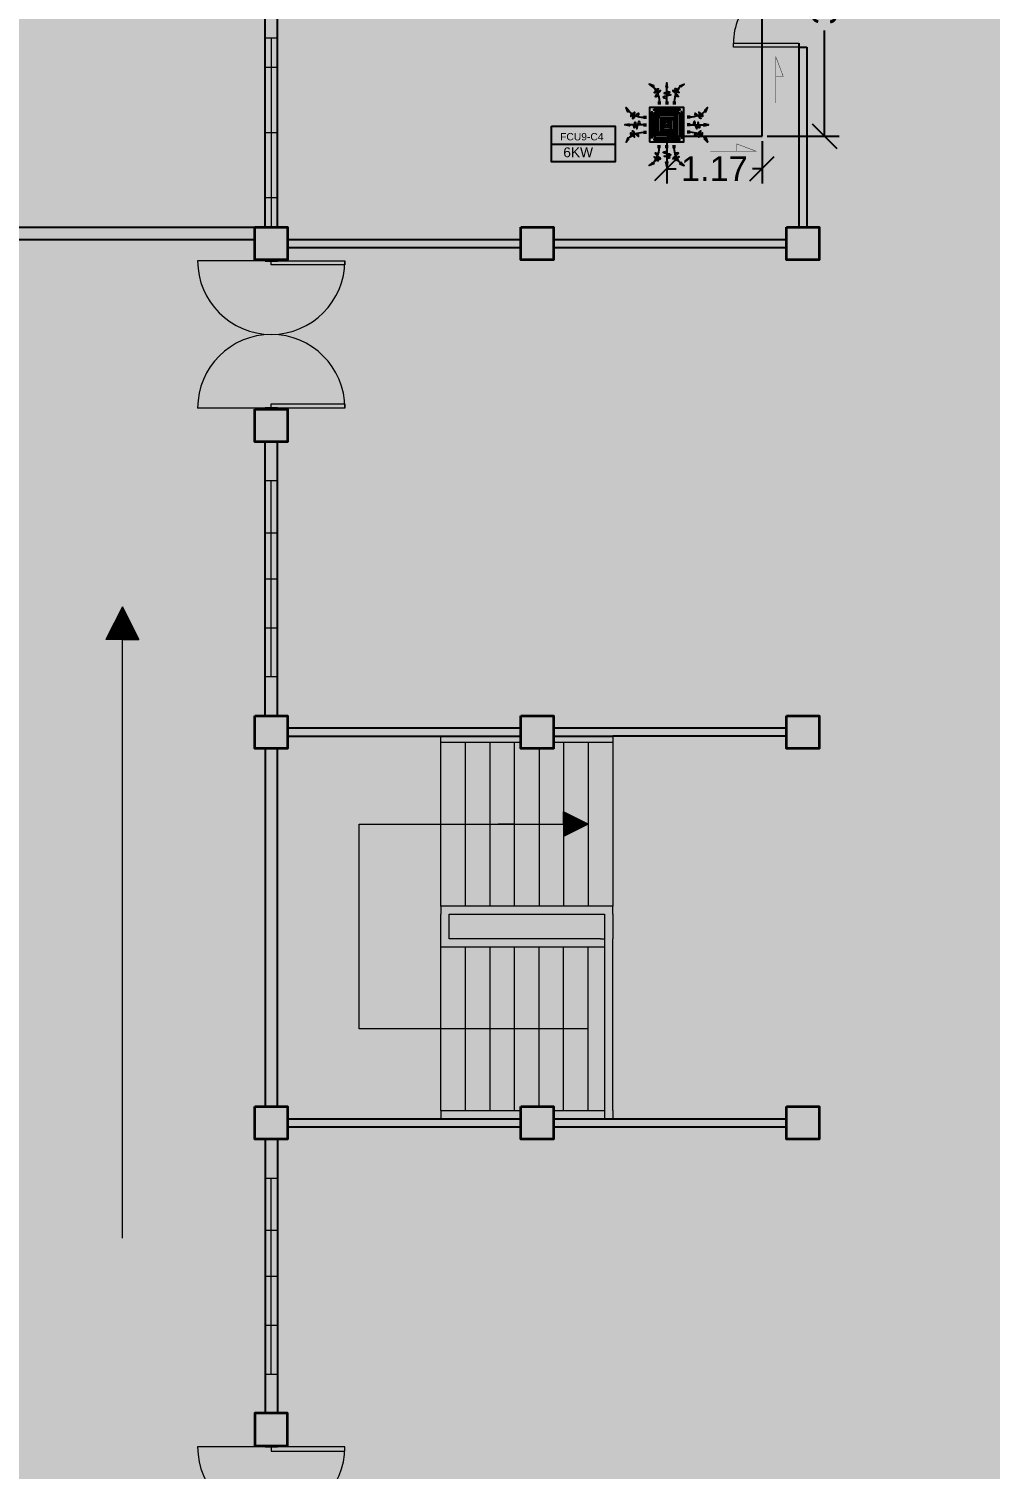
# Model space of a CAD drawing. Header units: millimetres. Extents: x -60 to 576, y -39 to 287.
# Drawn here: x 346.66 to 358.41, y 114.08 to 131.69 of the extents above; entities that cross this region are included whole.
import ezdxf

# ---------------------------------------------------------------- set-up
doc = ezdxf.new("R2010")
doc.units = ezdxf.units.MM
doc.header["$MEASUREMENT"] = 0
for name, color, linetype in [('AIR', 7, 'Continuous'), ('AIR-00', 7, 'Continuous'), ('AIR-01', 7, 'Continuous'), ('AIR-02', 7, 'Continuous'), ('AIR-04', 7, 'Continuous'), ('DRAIN PIPE', 7, 'Continuous'), ('fcu drain', 7, 'Continuous'), ('Legends', 7, 'Continuous'), ('M-AC-TEXT', 7, 'Continuous')]:
    doc.layers.add(name, color=color, linetype=linetype)
doc.styles.add('ar-dim-axis', font='romans.shx', dxfattribs={"width": 0.8})
doc.styles.add('OIP FONT', font='GOTHIC.TTF', dxfattribs={"height": 150})
doc.styles.get("Standard").update_dxf_attribs({"font": 'arial.ttf'})
doc.dimstyles.new('ar-dim-axis', dxfattribs={"dimtxt": 350, "dimasz": 250, "dimexe": 75, "dimexo": 75, "dimgap": 200, "dimtad": 1, "dimdec": 0, "dimzin": 12, "dimdsep": 46, "dimtxsty": 'ar-dim-axis', "dimblk": 'ARCHTICK', "dimcen": 120, "dimclrd": 11, "dimclre": 8, "dimclrt": 4, "dimadec": 0, "dimazin": 3, "dimtm": 1, "dimtfac": 1, "dimtdec": 0, "dimtix": 1, "dimtmove": 2, "dimatfit": 3, "dimldrblk": 'ARCHTICK', "dimfxl": 1, "dimtolj": 1, "dimtzin": 0, "dimarcsym": 1})
doc.dimstyles.new('Copy of dimension', dxfattribs={"dimtxt": 0.3, "dimasz": 0.3, "dimexe": 0.18, "dimexo": 0.0625, "dimgap": 0.09, "dimtad": 0, "dimzin": 0, "dimdsep": 46, "dimtxsty": 'Standard', "dimblk": 'OBLIQUE', "dimcen": 0.09, "dimclrd": 256, "dimclre": 256, "dimclrt": 256, "dimadec": 0, "dimazin": 0, "dimtfac": 1, "dimtofl": 0, "dimtmove": 0, "dimatfit": 3, "dimldrblk": 'OBLIQUE', "dimfxl": 1, "dimtolj": 1, "dimtzin": 0, "dimarcsym": 0})

# ---------------------------------------------------------------- blocks, each defined once
blk = doc.blocks.new('_ARCHTICK')
at = {"color": 0, "linetype": 'ByBlock', "const_width": 0.15}
blk.add_lwpolyline([(-0.5, -0.5), (0.5, 0.5)], dxfattribs=at)
blk = doc.blocks.new('FCU-13000P (CASSETTE SPLIT)')
at = {"layer": 'AIR-00', "ltscale": 3}
for p, q in [((-7.105427357601002e-15, 0.5227760220777427), (-7.105427357601002e-15, 0.999858067324416)), ((-0.1934974863815064, 0.5583965329426945), (-0.1934974863815064, 0.4871555112127943)), ((-0.1618149178217116, 0.5583965329426945), (-0.1618149178217116, 0.4871555112127943)), ((-0.01584128427990628, 0.5583965329426945), (-0.01584128427990628, 0.4871555112127943)), ((0.01584128427989029, 0.5583965329426945), (0.01584128427989029, 0.4871555112127943)), ((0.1618149178217116, 0.5583965329426945), (0.1618149178217116, 0.4871555112127943)), ((0.1934974863815064, 0.5583965329426945), (0.1934974863815064, 0.4871555112127943)), ((-0.5227760220777427, 7.105427357601002e-15), (-0.999858067324416, 7.105427357601002e-15)), ((-0.5583965329426945, 0.1934974863815064), (-0.4871555112127934, 0.1934974863815064)), ((-0.5583965329426945, 0.1618149178217116), (-0.4871555112127934, 0.1618149178217116)), ((-0.5583965329426945, 0.01584128427990628), (-0.4871555112127934, 0.01584128427990628)), ((0.5583965329426945, 0.1934974863815064), (0.4871555112127934, 0.1934974863815064)), ((0.5583965329426945, 0.1618149178217116), (0.4871555112127934, 0.1618149178217116)), ((0.5583965329426945, 0.01584128427990628), (0.4871555112127934, 0.01584128427990628)), ((0.5227760220777427, 7.105427357601002e-15), (0.999858067324416, 7.105427357601002e-15)), ((-0.5583965329426945, -0.01584128427989029), (-0.4871555112127934, -0.01584128427989029)), ((-0.5583965329426945, -0.1618149178217116), (-0.4871555112127934, -0.1618149178217116)), ((-0.5583965329426945, -0.1934974863815064), (-0.4871555112127934, -0.1934974863815064)), ((0.5583965329426945, -0.01584128427989029), (0.4871555112127934, -0.01584128427989029)), ((0.5583965329426945, -0.1618149178217116), (0.4871555112127934, -0.1618149178217116)), ((0.5583965329426945, -0.1934974863815064), (0.4871555112127934, -0.1934974863815064)), ((-0.1934974863815064, -0.5583965329426945), (-0.1934974863815064, -0.4871555112127943)), ((-0.1618149178217116, -0.5583965329426945), (-0.1618149178217116, -0.4871555112127943)), ((-0.01584128427990628, -0.5583965329426945), (-0.01584128427990628, -0.4871555112127943)), ((-7.105427357601002e-15, -0.5227760220777427), (-7.105427357601002e-15, -0.999858067324416)), ((0.01584128427989029, -0.5583965329426945), (0.01584128427989029, -0.4871555112127943)), ((0.1618149178217116, -0.5583965329426945), (0.1618149178217116, -0.4871555112127943)), ((0.1934974863815064, -0.5583965329426945), (0.1934974863815064, -0.4871555112127943))]:
    blk.add_line(p, q, dxfattribs=at)
at = {"layer": 'AIR-00'}
for p, q in [((0.2953553390593271, -0.2953553390593253), (-0.2953553390593271, 0.2953553390593253)), ((0.2953553390593271, 0.2953553390593253), (-0.2953553390593271, -0.2953553390593253))]:
    blk.add_line(p, q, dxfattribs=at)
at = {"layer": 'AIR-00', "ltscale": 3}
for points in [[(-0.3354339739758903, 0.8949367535147612), (-0.311302411150054, 0.9324741763992979), (-0.4157311477908916, 0.9730825421665728)], [(-0.02231249897048215, 0.8900557322108931), (0.02231249897046617, 0.8900557322108931), (-8.881784197001252e-15, 0.999858067324416)], [(0.3354339739758903, 0.8949367535147612), (0.311302411150054, 0.9324741763992979), (0.4157311477908916, 0.9730825421665728)], [(-0.8949367535147612, 0.3354339739758903), (-0.9324741763992979, 0.311302411150054), (-0.9730825421665728, 0.4157311477908916)], [(0.8949367535147612, 0.3354339739758903), (0.9324741763992979, 0.311302411150054), (0.9730825421665728, 0.4157311477908916)], [(-0.8900557322108931, 0.02231249897048215), (-0.8900557322108931, -0.02231249897046617), (-0.999858067324416, 8.881784197001252e-15)], [(0.8900557322108931, 0.02231249897048215), (0.8900557322108931, -0.02231249897046617), (0.999858067324416, 8.881784197001252e-15)], [(-0.8949367535147612, -0.3354339739758903), (-0.9324741763992979, -0.311302411150054), (-0.9730825421665728, -0.4157311477908916)], [(0.8949367535147612, -0.3354339739758903), (0.9324741763992979, -0.311302411150054), (0.9730825421665728, -0.4157311477908916)], [(-0.3354339739758903, -0.8949367535147612), (-0.311302411150054, -0.9324741763992979), (-0.4157311477908916, -0.9730825421665728)], [(-0.02231249897048215, -0.8900557322108931), (0.02231249897046617, -0.8900557322108931), (-8.881784197001252e-15, -0.999858067324416)], [(0.3354339739758903, -0.8949367535147612), (0.311302411150054, -0.9324741763992979), (0.4157311477908916, -0.9730825421665728)]]:
    blk.add_lwpolyline(points, close=True, dxfattribs=at)
at = {"layer": 'AIR-00'}
for points in [[(-0.3233681925629757, 0.9137054649570295, -0.1718088678768037), (-0.1776562021016108, 0.5583965329426945), (-0.1776562021016108, 0.5222310829013512)], [(0.3233681925629757, 0.9137054649570295, 0.1718088678768037), (0.1776562021016108, 0.5583965329426945), (0.1776562021016108, 0.5222310829013512)], [(-0.9137054649570295, 0.3233681925629757, 0.1718088678768037), (-0.5583965329426945, 0.1776562021016108), (-0.5222310829013512, 0.1776562021016108)], [(0.9137054649570295, 0.3233681925629757, -0.1718088678768037), (0.5583965329426945, 0.1776562021016108), (0.5222310829013512, 0.1776562021016108)], [(-0.9137054649570295, -0.3233681925629757, -0.1718088678768037), (-0.5583965329426945, -0.1776562021016108), (-0.5222310829013512, -0.1776562021016108)], [(0.9137054649570295, -0.3233681925629757, 0.1718088678768037), (0.5583965329426945, -0.1776562021016108), (0.5222310829013512, -0.1776562021016108)], [(-0.3233681925629757, -0.9137054649570295, 0.1718088678768037), (-0.1776562021016108, -0.5583965329426945), (-0.1776562021016108, -0.5222310829013512)], [(0.3233681925629757, -0.9137054649570295, -0.1718088678768037), (0.1776562021016108, -0.5583965329426945), (0.1776562021016108, -0.5222310829013512)]]:
    blk.add_lwpolyline(points, format="xyb", dxfattribs=at)
for points in [[(-0.2599999999999998, -0.259999999999998), (0.2599999999999998, -0.2599999999999962), (0.2600000000000007, 0.259999999999998), (-0.2599999999999998, 0.259999999999998)], [(-0.2100000000000009, -0.2099999999999991), (0.2100000000000026, -0.2099999999999973), (0.2100000000000009, 0.2099999999999991), (-0.2100000000000009, 0.2099999999999991)], [(-0.160000000000001, -0.1599999999999984), (0.1600000000000028, -0.1599999999999966), (0.160000000000001, 0.1599999999999984), (-0.160000000000001, 0.1599999999999984)], [(-0.1100000000000012, -0.1099999999999994), (0.110000000000003, -0.1099999999999977), (0.1100000000000012, 0.1099999999999994), (-0.1100000000000012, 0.1099999999999994)], [(-0.06000000000000139, -0.05999999999999872), (0.06000000000000316, -0.05999999999999694), (0.06000000000000139, 0.05999999999999872), (-0.06000000000000139, 0.05999999999999872)]]:
    blk.add_lwpolyline(points, close=True, dxfattribs=at)
at = {"layer": 'AIR-00', "ltscale": 3}
for points in [[(-0.2677478374719957, 0.8404580605517644), (-0.2311577860871346, 0.8521369272970549), (-0.1336933111678267, 0.8824412830765702), (-0.422244853896613, 0.7038013426221994), (0.004842014239526904, 0.9030058120233662), (-0.358385268367277, 0.6454544827540296), (-0.2387546223537829, 0.6780035992551685), (-0.199446847060301, 0.6895241051866989)], [(0.2677478374719957, 0.8404580605517644), (0.2311577860871346, 0.8521369272970549), (0.1336933111678267, 0.8824412830765702), (0.422244853896613, 0.7038013426221994), (-0.004842014239526904, 0.9030058120233662), (0.358385268367277, 0.6454544827540296), (0.2387546223537829, 0.6780035992551685), (0.199446847060301, 0.6895241051866989)], [(-0.8404580605517644, 0.2677478374719957), (-0.8521369272970549, 0.2311577860871346), (-0.8824412830765702, 0.1336933111678267), (-0.7038013426221994, 0.422244853896613), (-0.9030058120233662, -0.004842014239526904), (-0.6454544827540296, 0.358385268367277), (-0.6780035992551685, 0.2387546223537829), (-0.6895241051866989, 0.199446847060301)], [(0.8404580605517644, 0.2677478374719957), (0.8521369272970549, 0.2311577860871346), (0.8824412830765702, 0.1336933111678267), (0.7038013426221994, 0.422244853896613), (0.9030058120233662, -0.004842014239526904), (0.6454544827540296, 0.358385268367277), (0.6780035992551685, 0.2387546223537829), (0.6895241051866989, 0.199446847060301)], [(-0.8404580605517644, -0.2677478374719957), (-0.8521369272970549, -0.2311577860871346), (-0.8824412830765702, -0.1336933111678267), (-0.7038013426221994, -0.422244853896613), (-0.9030058120233662, 0.004842014239526904), (-0.6454544827540296, -0.358385268367277), (-0.6780035992551685, -0.2387546223537829), (-0.6895241051866989, -0.199446847060301)], [(0.8404580605517644, -0.2677478374719957), (0.8521369272970549, -0.2311577860871346), (0.8824412830765702, -0.1336933111678267), (0.7038013426221994, -0.422244853896613), (0.9030058120233662, 0.004842014239526904), (0.6454544827540296, -0.358385268367277), (0.6780035992551685, -0.2387546223537829), (0.6895241051866989, -0.199446847060301)], [(-0.2677478374719957, -0.8404580605517644), (-0.2311577860871346, -0.8521369272970549), (-0.1336933111678267, -0.8824412830765702), (-0.422244853896613, -0.7038013426221994), (0.004842014239526904, -0.9030058120233662), (-0.358385268367277, -0.6454544827540296), (-0.2387546223537829, -0.6780035992551685), (-0.199446847060301, -0.6895241051866989)], [(0.2677478374719957, -0.8404580605517644), (0.2311577860871346, -0.8521369272970549), (0.1336933111678267, -0.8824412830765702), (0.422244853896613, -0.7038013426221994), (-0.004842014239526904, -0.9030058120233662), (0.358385268367277, -0.6454544827540296), (0.2387546223537829, -0.6780035992551685), (0.199446847060301, -0.6895241051866989)]]:
    blk.add_open_spline(points, degree=3, knots=[0.003283373016645994, 0.003283373016645994, 0.003283373016645994, 0.003283373016645994, 0.07125673401182435, 0.1924074622850254, 0.3347111145698326, 0.5062144727996265, 0.5813292033149298, 0.5813292033149298, 0.5813292033149298, 0.5813292033149298], dxfattribs=at)
for points in [[(-8.881784197001252e-15, 0.7998245828525512), (0.07656577961462041, 0.77607757560925), (-0.05808428128809773, 0.7549690294354541), (0.09768727811871436, 0.7180292880357495), (-0.08712642193214215, 0.6626196044680484), (-8.881784197001252e-15, 0.6309567852073492)], [(-0.7998245828525512, 8.881784197001252e-15), (-0.77607757560925, -0.07656577961462041), (-0.7549690294354541, 0.05808428128809773), (-0.7180292880357495, -0.09768727811871436), (-0.6626196044680484, 0.08712642193214215), (-0.6309567852073492, 8.881784197001252e-15)], [(0.7998245828525512, 8.881784197001252e-15), (0.77607757560925, -0.07656577961462041), (0.7549690294354541, 0.05808428128809773), (0.7180292880357495, -0.09768727811871436), (0.6626196044680484, 0.08712642193214215), (0.6309567852073492, 8.881784197001252e-15)], [(-8.881784197001252e-15, -0.7998245828525512), (0.07656577961462041, -0.77607757560925), (-0.05808428128809773, -0.7549690294354541), (0.09768727811871436, -0.7180292880357495), (-0.08712642193214215, -0.6626196044680484), (-8.881784197001252e-15, -0.6309567852073492)]]:
    blk.add_spline(points, degree=3, dxfattribs=at)
for points in [[(-0.4157311477908907, 0.9730825421665728), (-0.3354339739758911, 0.8949367535147612), (-0.3113024111500549, 0.9324741763992979)], [(-7.993605777301127e-15, 0.999858067324416), (-0.02231249897048304, 0.8900557322108931), (0.02231249897046528, 0.8900557322108931)], [(0.4157311477908889, 0.9730825421665728), (0.3354339739758894, 0.8949367535147612), (0.3113024111500531, 0.9324741763992979)], [(-0.9730825421665728, 0.4157311477908898), (-0.8949367535147612, 0.3354339739758903), (-0.9324741763992979, 0.311302411150054)], [(0.9730825421665728, 0.4157311477908898), (0.8949367535147612, 0.3354339739758903), (0.9324741763992979, 0.311302411150054)], [(-0.999858067324416, 7.105427357601002e-15), (-0.8900557322108922, 0.02231249897048215), (-0.8900557322108922, -0.02231249897046617)], [(0.999858067324416, 7.105427357601002e-15), (0.8900557322108922, 0.02231249897048215), (0.8900557322108922, -0.02231249897046617)], [(-0.9730825421665728, -0.4157311477908898), (-0.8949367535147612, -0.3354339739758903), (-0.9324741763992979, -0.311302411150054)], [(0.9730825421665728, -0.4157311477908898), (0.8949367535147612, -0.3354339739758903), (0.9324741763992979, -0.311302411150054)], [(-0.4157311477908907, -0.9730825421665728), (-0.3354339739758911, -0.8949367535147612), (-0.3113024111500549, -0.9324741763992979)], [(-7.993605777301127e-15, -0.999858067324416), (-0.02231249897048304, -0.8900557322108931), (0.02231249897046528, -0.8900557322108931)], [(0.4157311477908889, -0.9730825421665728), (0.3354339739758894, -0.8949367535147612), (0.3113024111500531, -0.9324741763992979)]]:
    blk.add_solid(points, dxfattribs=at)
at = {"layer": 'AIR-01'}
for points in [[(-0.3100000000000005, 0.3724999999999987), (0.3100000000000005, 0.3724999999999987), (0.3100000000000005, 0.3475000000000001), (-0.3100000000000005, 0.3475000000000001)], [(-0.3725000000000005, 0.3099999999999987), (-0.3475000000000001, 0.3099999999999987), (-0.3475000000000001, -0.3099999999999987), (-0.3725000000000005, -0.3099999999999987)], [(0.3725000000000005, 0.3099999999999987), (0.3475000000000001, 0.3099999999999987), (0.3475000000000001, -0.3099999999999987), (0.3725000000000005, -0.3099999999999987)], [(-0.3100000000000005, -0.3724999999999987), (0.3100000000000005, -0.3724999999999987), (0.3100000000000005, -0.3475000000000001), (-0.3100000000000005, -0.3475000000000001)]]:
    blk.add_lwpolyline(points, close=True, dxfattribs=at)
at = {"layer": 'AIR-02'}
blk.add_lwpolyline([(-0.2600000000000007, -0.3099999999999987), (0.2600000000000016, -0.3099999999999969, 0.414213562373095), (0.3100000000000014, -0.2599999999999962), (0.3100000000000005, 0.259999999999998, 0.4142135623730945), (0.2600000000000007, 0.3099999999999987), (-0.2600000000000007, 0.3099999999999987, 0.414213562373095), (-0.3100000000000005, 0.259999999999998), (-0.3100000000000005, -0.259999999999998, 0.414213562373095)], format="xyb", close=True, dxfattribs=at)
at = {"layer": 'AIR-04'}
blk.add_lwpolyline([(-0.4100000000000001, -0.4100000000000001), (0.4100000000000001, -0.4100000000000001), (0.4100000000000001, 0.4100000000000001), (-0.4100000000000001, 0.4100000000000001)], close=True, dxfattribs=at)
blk = doc.blocks.new('_Oblique')
at = {"color": 0, "linetype": 'ByBlock', "lineweight": -2}
blk.add_line((-0.5, -0.5), (0.5, 0.5), dxfattribs=at)
blk = doc.blocks.new('*D200')
at = {"lineweight": -2, "transparency": 16777216}
for p, q in [((355.6862402158972, 133.9137208357417), (356.5674663035566, 133.9137208357417)), ((356.3874663035566, 133.9137208357417), (356.3874663035566, 132.6225143042287)), ((356.3874663035566, 130.3734769405193), (356.3874663035566, 131.6646834720322)), ((355.6862402158972, 130.3734769405193), (356.5674663035566, 130.3734769405193))]:
    blk.add_line(p, q, dxfattribs=at)
at = {"layer": 'Defpoints', "color": 0, "transparency": 16777216}
for p in [(355.6237402158972, 133.9137208357417), (355.6237402158972, 130.3734769405193), (356.3874663035566, 130.3734769405193)]:
    blk.add_point(p, dxfattribs=at)
at = {"lineweight": -2, "transparency": 16777216, "xscale": 0.3, "yscale": 0.3, "zscale": 0.3}
for p, rotation in [((356.3874663035566, 133.9137208357417), 90), ((356.3874663035566, 130.3734769405193), 270)]:
    blk.add_blockref('_Oblique', p, dxfattribs=dict(at, rotation=rotation))
at = {"transparency": 16777216, "insert": (356.3874663035566, 132.1435988881303), "char_height": 0.3, "attachment_point": 5, "rotation": 90}
blk.add_mtext('\\A1;3.54', dxfattribs=at)
blk = doc.blocks.new('*D201')
at = {"lineweight": -2, "transparency": 16777216}
for p, q in [((354.4583761802, 130.3109769405192), (354.4583761802, 129.7965804342073)), ((355.623740215897, 130.3109769405192), (355.623740215897, 129.7965804342073)), ((354.4583761802, 129.9765804342073), (354.5755466018684, 129.9765804342073)), ((355.623740215897, 129.9765804342073), (355.5065697942286, 129.9765804342073))]:
    blk.add_line(p, q, dxfattribs=at)
at = {"layer": 'Defpoints', "color": 0, "transparency": 16777216}
for p in [(354.4583761802, 130.3734769405192), (355.623740215897, 130.3734769405192), (354.4583761802, 129.9765804342073)]:
    blk.add_point(p, dxfattribs=at)
at = {"lineweight": -2, "transparency": 16777216, "xscale": 0.3, "yscale": 0.3, "zscale": 0.3, "rotation": 180}
blk.add_blockref('_Oblique', (354.4583761802, 129.9765804342073), dxfattribs=at)
at = {"lineweight": -2, "transparency": 16777216, "xscale": 0.3, "yscale": 0.3, "zscale": 0.3}
blk.add_blockref('_Oblique', (355.623740215897, 129.9765804342073), dxfattribs=at)
at = {"transparency": 16777216, "insert": (355.0410581980485, 129.9765804342073), "char_height": 0.3, "attachment_point": 5}
blk.add_mtext('\\A1;1.17', dxfattribs=at)

msp = doc.modelspace()

# ---------------------------------------------------------------- linework, layer by layer
at = {"color": 8, "linetype": 'ByBlock', "lineweight": 25}
for p, q in [((349.5479615350573, 129.2625748894125), (349.5479615350573, 134.8625748894111)), ((349.697961535066, 129.2625748894125), (349.697961535066, 134.8625748894111)), ((356.072961535066, 131.5125748894125), (356.072961535066, 129.2625748894125)), ((356.072961535066, 131.4625748894169), (356.1729615350573, 131.4625748894169)), ((356.1729615350573, 131.4625748894169), (356.1729615350573, 129.2625748894125)), ((349.822961535066, 129.1125748894111), (352.6729615350573, 129.1125748894111)), ((353.072961535066, 129.1125748894111), (355.9229615350573, 129.1125748894111)), ((349.822961535066, 129.0125748894125), (352.6729615350573, 129.0125748894125)), ((353.072961535066, 129.0125748894125), (355.9229615350573, 129.0125748894125)), ((349.5479615350573, 128.8500748894067), (349.5479615350573, 128.8625748894111)), ((349.697961535066, 128.8500748894067), (349.697961535066, 128.8625748894111)), ((349.5479615350573, 127.9469444451452), (349.5479615350573, 127.9532053336726)), ((349.697961535066, 127.9469444451452), (349.6979615350514, 127.9532053336726)), ((349.5479615350573, 127.037574889414), (349.5479615350573, 127.0500748894111)), ((349.697961535066, 127.037574889414), (349.6979615350805, 127.0500748894111)), ((349.5479615350573, 123.287574889414), (349.5479615350573, 126.6375748894125)), ((349.697961535066, 123.287574889414), (349.697961535066, 126.6375748894125)), ((352.6729615350573, 123.1375748894125), (349.822961535066, 123.1375748894125)), ((355.9229615350573, 123.1375748894125), (353.072961535066, 123.1375748894125)), ((349.822961535066, 123.037574889414), (352.6729615350573, 123.037574889414)), ((353.072961535066, 123.037574889414), (353.7979615350573, 123.037574889414)), ((355.9229615350573, 123.037574889414), (353.7979615350573, 123.037574889414)), ((349.5479615350573, 122.8875748894125), (349.5479615350573, 118.5125748894125)), ((349.697961535066, 120.9625748894169), (349.697961535066, 122.8875748894125)), ((349.697961535066, 120.8625748894111), (349.697961535066, 120.9625748894169)), ((349.697961535066, 120.5625748894155), (349.697961535066, 120.8625748894111)), ((349.697961535066, 120.4625748894169), (349.697961535066, 120.5625748894155)), ((349.697961535066, 118.5125748894125), (349.697961535066, 120.4625748894169)), ((349.822961535066, 118.3625748894111), (352.6729615350573, 118.3625748894111)), ((353.072961535066, 118.3625748894111), (355.9229615350573, 118.3625748894111)), ((349.822961535066, 118.2625748894125), (352.6729615350573, 118.2625748894125)), ((353.072961535066, 118.2625748894125), (355.9229615350573, 118.2625748894125)), ((349.5479615350573, 118.1125748894111), (349.5479615350573, 114.7625748894125)), ((349.697961535066, 118.1125748894111), (349.697961535066, 114.7625748894125)), ((349.5479615350573, 114.3625748894111), (349.5479615350573, 114.350074889414)), ((349.697961535066, 114.3625748894111), (349.6979615350805, 114.350074889414))]:
    msp.add_line(p, q, dxfattribs=at)
at = {"color": 8, "linetype": 'ByBlock', "lineweight": 9}
for p, q in [((349.5479615350573, 131.5750748894125), (349.697961535066, 131.5750748894125)), ((349.6229615350689, 131.5750748894125), (349.6229615350689, 129.2625748894125)), ((349.5479615350573, 130.4188248894125), (349.5479615350573, 131.2188248894155)), ((349.5479615350573, 131.2188248894155), (349.697961535066, 131.2188248894155)), ((349.697961535066, 131.2188248894155), (349.697961535066, 129.6188248894169)), ((349.5479615350573, 130.4188248894125), (349.697961535066, 130.4188248894125)), ((349.697961535066, 129.6188248894169), (349.5479615350573, 129.6188248894169)), ((351.697961535066, 122.9625748894169), (351.697961535066, 123.037574889414)), ((351.697961535066, 120.9625748894169), (351.697961535066, 122.9625748894169)), ((352.6729615350573, 122.9625748894169), (351.697961535066, 122.9625748894169)), ((351.9979615350689, 120.9625748894169), (351.9979615350689, 122.9625748894169)), ((352.2979615350573, 120.9625748894169), (352.2979615350573, 122.9625748894169)), ((352.5979615350602, 120.9625748894169), (352.5979615350602, 122.9625748894169)), ((353.7979615350573, 122.9625748894169), (353.072961535066, 122.9625748894169)), ((353.197961535066, 122.9625748894169), (353.197961535066, 120.9625748894169)), ((353.4979615350689, 122.9625748894169), (353.4979615350689, 120.9625748894169)), ((353.7979615350573, 123.037574889414), (353.7979615350573, 122.9625748894169)), ((353.7979615350573, 122.9625748894169), (353.7979615350573, 120.9625748894169)), ((352.8979615350631, 122.8875748894125), (352.8979615350631, 120.9625748894169)), ((353.197961535066, 121.9625748894169), (353.197961535066, 122.1125748894111)), ((353.4979615350689, 121.9625748894169), (353.197961535066, 122.1125748894111)), ((353.2079615350607, 121.9625748894169), (353.2079615350607, 122.1075748894137)), ((353.2179615350701, 121.9625748894169), (353.2179615350701, 122.1025748894163)), ((353.2279615350648, 121.9625748894169), (353.2279615350648, 122.0975748894117)), ((353.2379615350596, 121.9625748894169), (353.2379615350596, 122.0925748894143)), ((353.2479615350689, 121.9625748894169), (353.2479615350689, 122.0875748894169)), ((353.2579615350637, 121.9625748894169), (353.2579615350637, 122.0825748894123)), ((353.2679615350584, 121.9625748894169), (353.2679615350584, 122.0775748894149)), ((353.2779615350677, 121.9625748894169), (353.2779615350677, 122.0725748894102)), ((353.2879615350625, 121.9625748894169), (353.2879615350625, 122.0675748894128)), ((353.2979615350573, 121.9625748894169), (353.2979615350573, 122.0625748894155)), ((353.3079615350666, 121.9625748894169), (353.3079615350666, 122.0575748894108)), ((353.3179615350613, 121.9625748894169), (353.3179615350613, 122.0525748894134)), ((353.3279615350561, 121.9625748894169), (353.3279615350561, 122.047574889416)), ((353.3379615350654, 121.9625748894169), (353.3379615350654, 122.0425748894114)), ((353.3479615350602, 121.9625748894169), (353.3479615350602, 122.037574889414)), ((353.3579615350549, 121.9625748894169), (353.3579615350549, 122.0325748894166)), ((353.3679615350642, 121.9625748894169), (353.3679615350642, 122.027574889412)), ((350.697961535066, 119.4625748894169), (350.697961535066, 121.9625748894169)), ((350.697961535066, 121.9625748894169), (353.197961535066, 121.9625748894169)), ((352.5979615350602, 121.9625748894169), (352.3979615350631, 121.9625748894169)), ((352.5979615350602, 121.9625748894169), (352.7979615350573, 121.9625748894169)), ((353.197961535066, 121.9625748894169), (353.4979615350689, 121.9625748894169)), ((353.197961535066, 121.9625748894169), (353.197961535066, 121.8125748894155)), ((353.4979615350689, 121.9625748894169), (353.197961535066, 121.8125748894155)), ((353.2079615350607, 121.9625748894169), (353.2079615350607, 121.8175748894128)), ((353.2179615350701, 121.9625748894169), (353.2179615350701, 121.8225748894102)), ((353.2279615350648, 121.9625748894169), (353.2279615350648, 121.8275748894149)), ((353.2379615350596, 121.9625748894169), (353.2379615350596, 121.8325748894123)), ((353.2479615350689, 121.9625748894169), (353.2479615350689, 121.8375748894169)), ((353.2579615350637, 121.9625748894169), (353.2579615350637, 121.8425748894143)), ((353.2679615350584, 121.9625748894169), (353.2679615350584, 121.8475748894117)), ((353.2779615350677, 121.9625748894169), (353.2779615350677, 121.8525748894163)), ((353.2879615350625, 121.9625748894169), (353.2879615350625, 121.8575748894137)), ((353.2979615350573, 121.9625748894169), (353.2979615350573, 121.8625748894111)), ((353.3079615350666, 121.9625748894169), (353.3079615350666, 121.8675748894157)), ((353.3179615350613, 121.9625748894169), (353.3179615350613, 121.8725748894131)), ((353.3279615350561, 121.9625748894169), (353.3279615350561, 121.8775748894105)), ((353.3379615350654, 121.9625748894169), (353.3379615350654, 121.8825748894152)), ((353.3479615350602, 121.9625748894169), (353.3479615350602, 121.8875748894125)), ((353.3579615350549, 121.9625748894169), (353.3579615350549, 121.8925748894099)), ((353.3679615350642, 121.9625748894169), (353.3679615350642, 121.8975748894146)), ((353.377961535059, 121.9625748894169), (353.377961535059, 122.0225748894146)), ((353.377961535059, 121.9625748894169), (353.377961535059, 121.902574889412)), ((353.3879615350538, 121.9625748894169), (353.3879615350538, 122.0175748894099)), ((353.3879615350538, 121.9625748894169), (353.3879615350538, 121.9075748894166)), ((353.3979615350631, 121.9625748894169), (353.3979615350631, 122.0125748894125)), ((353.3979615350631, 121.9625748894169), (353.3979615350631, 121.912574889414)), ((353.4079615350724, 121.9625748894169), (353.4079615350724, 122.0075748894152)), ((353.4079615350724, 121.9625748894169), (353.4079615350724, 121.9175748894114)), ((353.4179615350526, 121.9625748894169), (353.4179615350526, 122.0025748894105)), ((353.4179615350526, 121.9625748894169), (353.4179615350526, 121.922574889416)), ((353.4279615350619, 121.9625748894169), (353.4279615350619, 121.9975748894131)), ((353.4279615350619, 121.9625748894169), (353.4279615350619, 121.9275748894134)), ((353.4379615350712, 121.9625748894169), (353.4379615350712, 121.9925748894157)), ((353.4379615350712, 121.9625748894169), (353.4379615350712, 121.9325748894108)), ((353.447961535066, 121.9625748894169), (353.447961535066, 121.9875748894111)), ((353.447961535066, 121.9625748894169), (353.447961535066, 121.9375748894155)), ((353.4579615350607, 121.9625748894169), (353.4579615350607, 121.9825748894137)), ((353.4579615350607, 121.9625748894169), (353.4579615350607, 121.9425748894128)), ((353.4679615350701, 121.9625748894169), (353.4679615350701, 121.9775748894163)), ((353.4679615350701, 121.9625748894169), (353.4679615350701, 121.9475748894102)), ((353.4779615350648, 121.9625748894169), (353.4779615350648, 121.9725748894117)), ((353.4779615350648, 121.9625748894169), (353.4779615350648, 121.9525748894149)), ((353.4879615350596, 121.9625748894169), (353.4879615350596, 121.9675748894143)), ((353.4879615350596, 121.9625748894169), (353.4879615350596, 121.9575748894123)), ((353.7979615350573, 120.9625748894169), (351.697961535066, 120.9625748894169)), ((351.697961535066, 120.9625748894169), (351.697961535066, 120.8625748894111)), ((351.697961535066, 120.5625748894155), (351.697961535066, 120.8625748894111)), ((351.7979615350573, 120.5625748894155), (351.7979615350573, 120.8625748894111)), ((351.7979615350573, 120.8625748894111), (353.6479615350631, 120.8625748894111)), ((353.6479615350631, 120.8625748894111), (353.697961535066, 120.8625748894111)), ((353.697961535066, 120.8625748894111), (353.697961535066, 120.5625748894155)), ((353.7979615350573, 120.8625748894111), (353.7979615350573, 120.9625748894169)), ((353.7979615350573, 120.8625748894111), (353.7979615350573, 120.5625748894155)), ((351.697961535066, 118.4625748894169), (351.697961535066, 120.5625748894155)), ((351.697961535066, 120.4625748894169), (353.697961535066, 120.4625748894169)), ((353.6479615350631, 120.5625748894155), (351.7979615350573, 120.5625748894155)), ((351.9979615350689, 118.4625748894169), (351.9979615350689, 120.4625748894169)), ((352.2979615350573, 118.4625748894169), (352.2979615350573, 120.4625748894169)), ((352.5979615350602, 118.4625748894169), (352.5979615350602, 120.4625748894169)), ((352.8979615350631, 118.5125748894125), (352.8979615350631, 120.4625748894169)), ((353.197961535066, 118.4625748894169), (353.197961535066, 120.4625748894169)), ((353.4979615350689, 118.4625748894169), (353.4979615350689, 120.4625748894169)), ((353.6479615350631, 120.5625748894155), (353.697961535066, 120.5625748894155)), ((353.697961535066, 120.5625748894155), (353.697961535066, 118.3625748894111)), ((353.7979615350573, 120.4625748894169), (353.7979615350573, 120.5625748894155)), ((353.7979615350573, 118.4625748894169), (353.7979615350573, 120.4625748894169)), ((351.697961535066, 119.4625748894169), (350.697961535066, 119.4625748894169)), ((353.4979615350689, 119.4625748894169), (351.697961535066, 119.4625748894169)), ((351.697961535066, 118.4625748894169), (351.697961535066, 118.3625748894111)), ((351.697961535066, 118.4625748894169), (352.6729615350573, 118.4625748894169)), ((353.072961535066, 118.4625748894169), (353.697961535066, 118.4625748894169)), ((353.7979615350573, 118.4625748894169), (353.7979615350573, 118.3625748894111))]:
    msp.add_line(p, q, dxfattribs=at)
at = {"color": 8, "lineweight": 25}
for p, q in [((344.1229615350689, 129.2625748894125), (349.4229615350573, 129.2625748894125)), ((346.4229615350573, 129.1125748894111), (349.4229615350573, 129.1125748894111)), ((349.5479615350718, 128.8625748894111), (349.5479615350718, 128.8500748894067)), ((349.5479615350718, 128.8500748894067), (349.697961535066, 128.8500748894067)), ((349.697961535066, 128.8625748894111), (349.697961535066, 128.8500748894067)), ((349.697961535066, 127.0500748894111), (349.5479615350718, 127.0500748894111)), ((349.5479615350718, 127.037574889414), (349.5479615350718, 127.0500748894111)), ((349.697961535066, 127.037574889414), (349.6979615350514, 127.0500748894111)), ((349.6979615350805, 126.6375748894125), (349.5479615350718, 126.6375748894125)), ((349.6979615350805, 114.7625748894125), (349.5479615350718, 114.7625748894125)), ((349.5479615350718, 114.3625748894111), (349.5479615350718, 114.350074889414)), ((349.697961535066, 114.350074889414), (349.5479615350718, 114.350074889414)), ((349.697961535066, 114.3625748894111), (349.6979615350514, 114.350074889414))]:
    msp.add_line(p, q, dxfattribs=at)
at = {"color": 8, "lineweight": 13}
for p, q in [((349.6229615350689, 128.8500748894067), (348.7229615350747, 128.8500748894067)), ((349.6229615350689, 128.8500748894067), (350.5229615350631, 128.8500748894067)), ((349.6229615350689, 128.8000748894111), (349.6229615350689, 128.8500748894067)), ((350.5229615350631, 128.8000748894111), (349.6229615350689, 128.8000748894111)), ((350.5229615350631, 128.8500748894067), (350.5229615350631, 128.8000748894111)), ((349.6229615350689, 127.0500748894111), (348.7229615350747, 127.0500748894111)), ((349.6229615350689, 127.1000748894067), (350.5229615350631, 127.1000748894067)), ((349.6229615350689, 127.0500748894111), (349.6229615350689, 127.1000748894067)), ((350.5229615350631, 127.0500748894111), (349.6229615350689, 127.0500748894111)), ((350.5229615350631, 127.1000748894067), (350.5229615350631, 127.0500748894111)), ((349.6229615350689, 114.350074889414), (348.7229615350747, 114.350074889414)), ((350.5229615350631, 114.350074889414), (349.6229615350689, 114.350074889414)), ((349.6229615350689, 114.350074889414), (349.6229615350689, 114.3000748894184)), ((349.6229615350689, 114.3000748894184), (350.5229615350631, 114.3000748894184)), ((350.5229615350631, 114.3000748894184), (350.5229615350631, 114.350074889414))]:
    msp.add_line(p, q, dxfattribs=at)
at = {"color": 8, "lineweight": 9}
for p, q in [((349.5479615350573, 126.1625748894067), (349.697961535066, 126.1625748894067)), ((349.5479615350573, 124.9625748894024), (349.5479615350573, 126.1625748894067)), ((349.6229615350689, 123.7625748894053), (349.6229615350689, 126.1625748894067)), ((349.697961535066, 126.1625748894067), (349.697961535066, 123.7625748894053)), ((349.5479615350573, 125.5250847602575), (349.697961535066, 125.5250847602575)), ((349.5479615350573, 124.9625748894024), (349.5479615350573, 123.7625748894053)), ((349.5479615350573, 124.9625748894024), (349.697961535066, 124.9625748894024)), ((347.8026541303638, 124.6190162024787), (347.6026541303667, 124.2190162024773)), ((347.8026541303638, 124.4990162024761), (347.7426541303661, 124.4990162024761)), ((347.8026541303638, 124.5090162024781), (347.7476541303708, 124.5090162024781)), ((347.8026541303638, 124.5190162024802), (347.7526541303754, 124.5190162024802)), ((347.8026541303638, 124.5290162024749), (347.7576541303656, 124.5290162024749)), ((347.8026541303638, 124.539016202477), (347.7626541303702, 124.539016202477)), ((347.8026541303638, 124.549016202479), (347.7676541303603, 124.549016202479)), ((347.8026541303638, 124.559016202481), (347.772654130365, 124.559016202481)), ((347.8026541303638, 124.5690162024758), (347.7776541303696, 124.5690162024758)), ((347.8026541303638, 124.5790162024778), (347.7826541303743, 124.5790162024778)), ((347.8026541303638, 124.5890162024799), (347.7876541303644, 124.5890162024799)), ((347.8026541303638, 124.5990162024746), (347.792654130369, 124.5990162024746)), ((347.8026541303638, 124.6090162024767), (347.7976541303591, 124.6090162024767)), ((347.8026541303638, 124.6190162024787), (348.0026541303754, 124.2190162024773)), ((347.8076541303685, 124.6090162024767), (347.8026541303638, 124.6090162024767)), ((347.8126541303731, 124.5990162024746), (347.8026541303638, 124.5990162024746)), ((347.8176541303778, 124.5890162024799), (347.8026541303638, 124.5890162024799)), ((347.8226541303679, 124.5790162024778), (347.8026541303638, 124.5790162024778)), ((347.827654130358, 124.5690162024758), (347.8026541303638, 124.5690162024758)), ((347.8326541303626, 124.559016202481), (347.8026541303638, 124.559016202481)), ((347.8376541303673, 124.549016202479), (347.8026541303638, 124.549016202479)), ((347.842654130372, 124.539016202477), (347.8026541303638, 124.539016202477)), ((347.8476541303766, 124.5290162024749), (347.8026541303638, 124.5290162024749)), ((347.8526541303667, 124.5190162024802), (347.8026541303638, 124.5190162024802)), ((347.8576541303714, 124.5090162024781), (347.8026541303638, 124.5090162024781)), ((347.8626541303615, 124.4990162024761), (347.8026541303638, 124.4990162024761)), ((347.8026541303638, 124.3190162024758), (347.6526541303696, 124.3190162024758)), ((347.8026541303638, 124.3290162024778), (347.6576541303743, 124.3290162024778)), ((347.8026541303638, 124.3390162024799), (347.6626541303644, 124.3390162024799)), ((347.8026541303638, 124.3490162024746), (347.667654130369, 124.3490162024746)), ((347.8026541303638, 124.3590162024767), (347.6726541303591, 124.3590162024767)), ((347.8026541303638, 124.3690162024787), (347.6776541303638, 124.3690162024787)), ((347.8026541303638, 124.3790162024808), (347.6826541303685, 124.3790162024808)), ((347.8026541303638, 124.3890162024755), (347.6876541303731, 124.3890162024755)), ((347.8026541303638, 124.3990162024776), (347.6926541303778, 124.3990162024776)), ((347.8026541303638, 124.4090162024796), (347.6976541303679, 124.4090162024796)), ((347.8026541303638, 124.4190162024744), (347.702654130358, 124.4190162024744)), ((347.8026541303638, 124.4290162024764), (347.7076541303626, 124.4290162024764)), ((347.8026541303638, 124.4390162024784), (347.7126541303673, 124.4390162024784)), ((347.8026541303638, 124.4490162024805), (347.717654130372, 124.4490162024805)), ((347.8026541303638, 124.4590162024752), (347.7226541303766, 124.4590162024752)), ((347.8026541303638, 124.4690162024773), (347.7276541303667, 124.4690162024773)), ((347.8026541303638, 124.4790162024793), (347.7326541303714, 124.4790162024793)), ((347.8026541303638, 124.4890162024813), (347.7376541303615, 124.4890162024813)), ((347.8676541303661, 124.4890162024813), (347.8026541303638, 124.4890162024813)), ((347.8726541303708, 124.4790162024793), (347.8026541303638, 124.4790162024793)), ((347.8776541303754, 124.4690162024773), (347.8026541303638, 124.4690162024773)), ((347.8826541303656, 124.4590162024752), (347.8026541303638, 124.4590162024752)), ((347.8876541303702, 124.4490162024805), (347.8026541303638, 124.4490162024805)), ((347.8926541303603, 124.4390162024784), (347.8026541303638, 124.4390162024784)), ((347.897654130365, 124.4290162024764), (347.8026541303638, 124.4290162024764)), ((347.9026541303696, 124.4190162024744), (347.8026541303638, 124.4190162024744)), ((347.9076541303743, 124.4090162024796), (347.8026541303638, 124.4090162024796)), ((347.9126541303644, 124.3990162024776), (347.8026541303638, 124.3990162024776)), ((347.917654130369, 124.3890162024755), (347.8026541303638, 124.3890162024755)), ((347.9226541303591, 124.3790162024808), (347.8026541303638, 124.3790162024808)), ((347.9276541303638, 124.3690162024787), (347.8026541303638, 124.3690162024787)), ((347.9326541303685, 124.3590162024767), (347.8026541303638, 124.3590162024767)), ((347.9376541303731, 124.3490162024746), (347.8026541303638, 124.3490162024746)), ((347.9426541303778, 124.3390162024799), (347.8026541303638, 124.3390162024799)), ((347.9476541303679, 124.3290162024778), (347.8026541303638, 124.3290162024778)), ((347.952654130358, 124.3190162024758), (347.8026541303638, 124.3190162024758)), ((349.5479615350573, 124.3625748894038), (349.697961535066, 124.3625748894038)), ((347.8026541303638, 124.2190162024773), (347.6026541303667, 124.2190162024773)), ((347.8026541303638, 124.2290162024793), (347.6076541303714, 124.2290162024793)), ((347.8026541303638, 124.2390162024813), (347.6126541303615, 124.2390162024813)), ((347.8026541303638, 124.2490162024761), (347.6176541303661, 124.2490162024761)), ((347.8026541303638, 124.2590162024781), (347.6226541303708, 124.2590162024781)), ((347.8026541303638, 124.2690162024802), (347.6276541303754, 124.2690162024802)), ((347.8026541303638, 124.2790162024749), (347.6326541303656, 124.2790162024749)), ((347.8026541303638, 124.289016202477), (347.6376541303702, 124.289016202477)), ((347.8026541303638, 124.299016202479), (347.6426541303603, 124.299016202479)), ((347.8026541303638, 124.309016202481), (347.647654130365, 124.309016202481)), ((347.8026541303638, 124.309016202481), (347.647654130365, 124.309016202481)), ((347.9576541303626, 124.309016202481), (347.8026541303638, 124.309016202481)), ((347.9576541303626, 124.309016202481), (347.8026541303638, 124.309016202481)), ((347.9626541303673, 124.299016202479), (347.8026541303638, 124.299016202479)), ((347.967654130372, 124.289016202477), (347.8026541303638, 124.289016202477)), ((347.9726541303766, 124.2790162024749), (347.8026541303638, 124.2790162024749)), ((347.9776541303667, 124.2690162024802), (347.8026541303638, 124.2690162024802)), ((347.9826541303714, 124.2590162024781), (347.8026541303638, 124.2590162024781)), ((347.9876541303615, 124.2490162024761), (347.8026541303638, 124.2490162024761)), ((347.8026541303638, 124.2390162024813), (347.9926541303661, 124.2390162024813)), ((347.8026541303638, 124.2290162024793), (347.9976541303708, 124.2290162024793)), ((347.8026541303638, 116.9012584860967), (347.8026541303638, 124.2190162024773)), ((347.8026541303638, 124.2190162024773), (348.0026541303754, 124.2190162024773)), ((349.697961535066, 123.7625748894053), (349.5479615350573, 123.7625748894053)), ((349.5479615350573, 117.6375748894125), (349.697961535066, 117.6375748894125)), ((349.5479615350573, 116.4375748894082), (349.5479615350573, 117.6375748894125)), ((349.6229615350689, 115.2375748894111), (349.6229615350689, 117.6375748894125)), ((349.697961535066, 117.6375748894125), (349.697961535066, 115.2375748894111)), ((349.5479615350573, 117.0000847602633), (349.697961535066, 117.0000847602633)), ((349.5479615350573, 116.4375748894082), (349.5479615350573, 115.2375748894111)), ((349.5479615350573, 116.4375748894082), (349.697961535066, 116.4375748894082)), ((349.5479615350573, 115.8375748894096), (349.697961535066, 115.8375748894096)), ((349.697961535066, 115.2375748894111), (349.5479615350573, 115.2375748894111))]:
    msp.add_line(p, q, dxfattribs=at)
for points in [[(349.5479615350573, 131.5750748894125), (349.697961535066, 131.5750748894125), (349.697961535066, 129.2625748894125), (349.5479615350573, 129.2625748894125)], [(349.5479615350573, 123.7625748894053), (349.5479615350573, 126.1625748894067), (349.697961535066, 126.1625748894067), (349.697961535066, 123.7625748894053)], [(349.5479615350573, 126.1625748894067), (349.697961535066, 126.1625748894067), (349.697961535066, 123.7625748894053), (349.5479615350573, 123.7625748894053)], [(349.5479615350573, 115.2375748894111), (349.5479615350573, 117.6375748894125), (349.697961535066, 117.6375748894125), (349.697961535066, 115.2375748894111)], [(349.5479615350573, 117.6375748894125), (349.697961535066, 117.6375748894125), (349.697961535066, 115.2375748894111), (349.5479615350573, 115.2375748894111)]]:
    msp.add_lwpolyline(points, close=True, dxfattribs=at)
at = {"color": 8, "lineweight": 13, "ltscale": 0.03}
msp.add_lwpolyline([(356.072961535066, 131.5125748894125), (356.072961535066, 131.4625748894169), (355.2729615350631, 131.4625748894169), (355.2729615350631, 131.5125748894125)], close=True, dxfattribs=at)
at = {"color": 8, "linetype": 'ByBlock', "lineweight": 35}
for points in [[(349.4229615350573, 129.2625748894125), (349.822961535066, 129.2625748894125), (349.822961535066, 128.8625748894111), (349.4229615350573, 128.8625748894111)], [(352.6729615350573, 129.2625748894125), (353.072961535066, 129.2625748894125), (353.072961535066, 128.8625748894111), (352.6729615350573, 128.8625748894111)], [(355.9229615350573, 129.2625748894125), (356.322961535066, 129.2625748894125), (356.322961535066, 128.8625748894111), (355.9229615350573, 128.8625748894111)], [(349.4229615350573, 123.287574889414), (349.822961535066, 123.287574889414), (349.822961535066, 122.8875748894125), (349.4229615350573, 122.8875748894125)], [(352.6729615350573, 123.287574889414), (353.072961535066, 123.287574889414), (353.072961535066, 122.8875748894125), (352.6729615350573, 122.8875748894125)], [(355.9229615350573, 123.287574889414), (356.322961535066, 123.287574889414), (356.322961535066, 122.8875748894125), (355.9229615350573, 122.8875748894125)], [(349.4229615350573, 118.5125748894125), (349.822961535066, 118.5125748894125), (349.822961535066, 118.1125748894111), (349.4229615350573, 118.1125748894111)], [(352.6729615350573, 118.5125748894125), (353.072961535066, 118.5125748894125), (353.072961535066, 118.1125748894111), (352.6729615350573, 118.1125748894111)], [(355.9229615350573, 118.5125748894125), (356.322961535066, 118.5125748894125), (356.322961535066, 118.1125748894111), (355.9229615350573, 118.1125748894111)]]:
    msp.add_lwpolyline(points, close=True, dxfattribs=at)
at = {"color": 8, "lineweight": 35}
for points in [[(349.4229615350573, 127.037574889414), (349.822961535066, 127.037574889414), (349.822961535066, 126.6375748894125), (349.4229615350573, 126.6375748894125)], [(349.4229615350573, 114.3625748894111), (349.822961535066, 114.3625748894111), (349.822961535066, 114.7625748894125), (349.4229615350573, 114.7625748894125)]]:
    msp.add_lwpolyline(points, close=True, dxfattribs=at)
at = {"color": 8, "lineweight": 13, "ltscale": 0.03}
msp.add_arc((356.0245240350573, 131.5125748894125), 0.7515625000000057, 86.30477946806467, 180, dxfattribs=at)
at = {"color": 8, "lineweight": 13}
for centre, radius, start, end in [((349.6229615350689, 128.8500748894067), 0.8999999999999773, 180, 0), ((349.6229615350689, 127.0500748894111), 0.8999999999999204, 0, 180), ((349.6229615350689, 114.350074889414), 0.8999999999999204, 180, 0)]:
    msp.add_arc(centre, radius, start, end, dxfattribs=at)
at = {"layer": 'DRAIN PIPE', "color": 7, "linetype": 'Continuous', "const_width": 0.005}
for points in [[(355.7939702415669, 130.7791313877913), (355.7939702415669, 131.3393273089912), (355.8826954482128, 131.104387764515), (355.7939702415669, 131.104387764515)], [(354.9900071312863, 130.1905354318938), (355.5502030524863, 130.1905354318938), (355.31526350801, 130.2792606385397), (355.31526350801, 130.1905354318938)]]:
    msp.add_lwpolyline(points, dxfattribs=at)
at = {"layer": 'fcu drain'}
msp.add_line((355.623740215897, 130.3734769405192), (355.623740215897, 133.9137208357416), dxfattribs=at)
at = {"layer": 'fcu drain', "linetype": 'Continuous'}
msp.add_line((354.4583761802, 130.3734769405192), (355.623740215897, 130.3734769405192), dxfattribs=at)
at = {"layer": 'Legends', "linetype": 'Continuous', "lineweight": 25}
msp.add_line((353.0500731255433, 130.2773829361107), (353.8289235589266, 130.2773829361107), dxfattribs=at)
at = {"layer": 'Legends'}
msp.add_lwpolyline([(353.0500731255433, 130.4958139499955), (353.8289235589266, 130.4958139499955), (353.8289235589266, 130.058951922226), (353.0500731255433, 130.058951922226)], close=True, dxfattribs=at)

# ---------------------------------------------------------------- block references
at = {"layer": 'AIR', "xscale": 0.5113536813550488, "yscale": 0.5113536813550488, "zscale": 0.5113536813550488}
msp.add_blockref('FCU-13000P (CASSETTE SPLIT)', (354.4583932673353, 130.5134769405186), dxfattribs=at)

# ---------------------------------------------------------------- texts
at = {"layer": 'Legends', "linetype": 'Continuous', "lineweight": 25, "attachment_point": 1}
for s, width, insert, char_height in [('FCU9-C4', 0.4481082471222635, (353.1550621613433, 130.4123460021736), 0.09), ('6KW', 0.2367416806519032, (353.1938439389491, 130.2366029086973), 0.12)]:
    msp.add_mtext_dynamic_manual_height_columns(s, width=width, gutter_width=1.010966451940476, heights=[0], dxfattribs=dict(at, insert=insert, char_height=char_height))

# ---------------------------------------------------------------- dimensions: what is measured, and where the dimension line sits
dim = msp.add_linear_dim(base=(356.3874663035566, 130.3734769405193), p1=(355.623740215897, 133.9137208357416), p2=(355.623740215897, 130.3734769405192), angle=90, dimstyle='Copy of dimension')
dim.commit()
dim.dimension.update_dxf_attribs({"geometry": '*D200', "text_midpoint": (356.3874663035566, 132.1435988881303)})
dim = msp.add_linear_dim(base=(354.4583761802, 129.9765804342073), p1=(355.623740215897, 130.3734769405192), p2=(354.4583761802, 130.3734769405192), dimstyle='Copy of dimension')
dim.commit()
dim.dimension.update_dxf_attribs({"geometry": '*D201', "text_midpoint": (355.0410581980485, 129.9765804342073)})

# ---------------------------------------------------------------- leaders
at = {"layer": 'M-AC-TEXT', "annotation_type": 0, "has_hookline": 1, "text_width": 1.459810014086044}
for points, hookline_direction in [([(361.1153518016044, 128.9151392931197), (360.9886897916647, 129.1631243616437), (360.6127480384147, 129.1642885773933)], 1), ([(262.8966094487046, 128.1939696412905), (263.0232714586443, 128.4419547098146), (263.3992132118942, 128.4431189255641)], 0), ([(376.1183867819427, 126.1084198745364), (375.991724772003, 126.3564049430605), (375.615783018753, 126.3575691588101)], 1), ([(368.1673873379268, 125.5478571371989), (368.040725327987, 125.795842205723), (367.6647835747371, 125.7970064214726)], 1), ([(284.4504315209392, 122.354074588432), (284.5770935308789, 122.602059656956), (284.9530352841289, 122.6032238727056)], 0), ([(284.4612073897611, 120.8409427214415), (284.5878693997008, 121.0889277899655), (284.9638111529507, 121.0900920057151)], 0), ([(166.3087779186955, 117.8575477383312), (166.4354399286352, 118.1055328068553), (166.8113816818852, 118.1066970226049)], 0), ([(376.1126767084288, 115.3460600171191), (375.986014698489, 115.5940450856431), (375.6100729452391, 115.5952093013927)], 1), ([(257.9637817932639, 108.3432410259715), (258.0904438032036, 108.5912260944956), (258.4663855564536, 108.5923903102452)], 0), ([(263.9583862489776, 108.3289953961725), (264.0850482589173, 108.5769804646966), (264.4609900121673, 108.5781446804462)], 0), ([(250.8068110232193, 107.2159050055897), (250.933473033159, 107.4638900741138), (251.309414786409, 107.4650542898634)], 0), ([(354.2655754068591, 106.3453123011548), (354.1389133969194, 106.5932973696789), (353.7629716436695, 106.5944615854284)], 1), ([(178.8770116382127, 105.216038355479), (179.0036736481524, 105.464023424003), (179.3796154014024, 105.4651876397526)], 0), ([(395.2208250263756, 100.370815613472), (395.0941630164359, 100.618800681996), (394.718221263186, 100.6199648977456)], 1), ([(255.0288292729888, 138.6306958272424), (255.1554912829285, 138.3827107587184), (255.5314330361784, 138.3839022621725)], 0), ([(270.6570857208221, 138.6496501891173), (270.7837477307618, 138.4016651205933), (271.1596894840118, 138.4028566240473)], 0), ([(250.8099124016439, 135.924397171841), (250.9365744115836, 135.6764121033169), (251.3125161648336, 135.677603606771)], 0), ([(354.2649717460017, 135.0296538151651), (354.138309736062, 134.7816687466411), (353.762367982812, 134.7828602500951)], 1), ([(250.8628190119884, 129.7734640645707), (250.9894810219282, 129.5254789960467), (251.3654227751781, 129.5266704995007)], 0), ([(376.1145680465069, 126.0408596208876), (375.9879060365672, 125.7928745523636), (375.6119642833173, 125.7940660558176)], 1), ([(376.1165008811258, 115.2761441268621), (375.9898388711861, 115.0281590583381), (375.6138971179361, 115.0293505617921)], 1), ([(262.8901035021122, 114.9005615258051), (263.0167655120519, 114.652576457281), (263.3927072653019, 114.6537679607351)], 0)]:
    msp.add_leader(points, dimstyle='ar-dim-axis', override={"dimtxt": 150, "dimasz": 150, "dimgap": 200, "dimtad": 0, "dimtih": 1, "dimtoh": 1, "dimtxsty": 'OIP FONT', "dimclrd": 256, "dimclre": 256, "dimclrt": 256, "dimfxl": 0.2, "dimfxlon": 1, "dimlwd": 65535, "dimlwe": 65535}, dxfattribs=dict(at, hookline_direction=hookline_direction))

doc.saveas('drawing.dxf')
